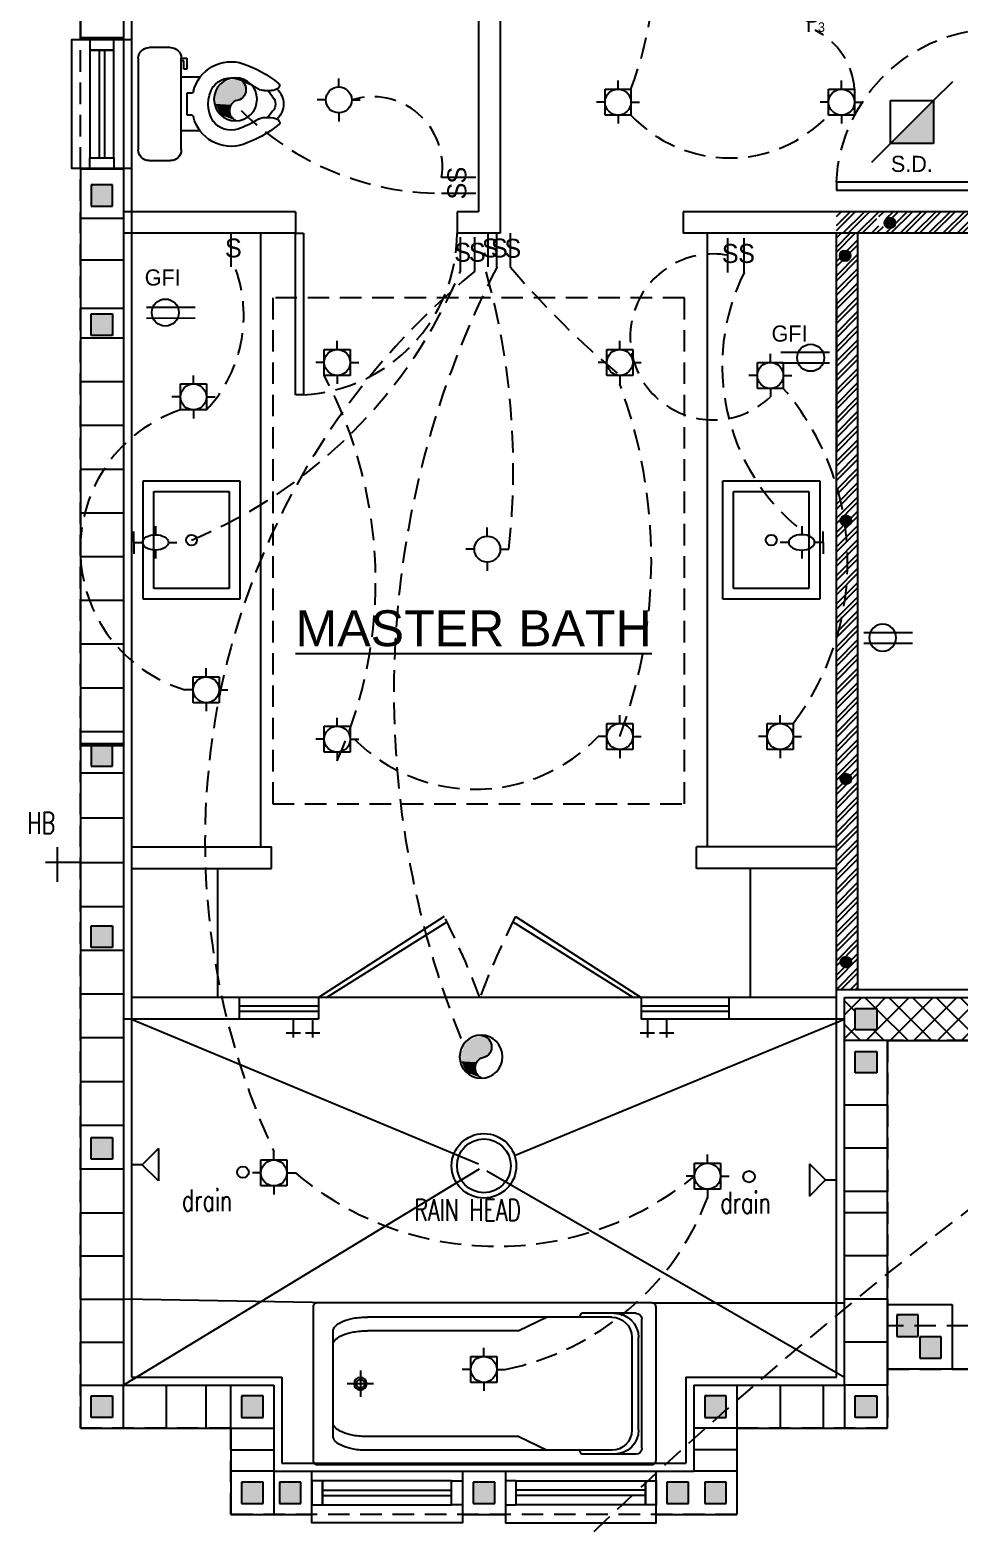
# Model space of a CAD drawing. Header units: inches. Extents: x -25328 to 8149, y -5530 to 4336.
# Drawn here: x -3260.2 to -3087.5, y 1883.8 to 2161.6 of the extents above; entities that cross this region are included whole.
import ezdxf

# ---------------------------------------------------------------- set-up
doc = ezdxf.new("R2010")
doc.units = ezdxf.units.IN
doc.header["$LTSCALE"] = 16
doc.header["$MEASUREMENT"] = 0
doc.linetypes.add('DASHDOT', pattern=[25.4, 12.7, -6.35, 0, -6.35])
doc.linetypes.add('HIDDEN', pattern=[0.375, 0.25, -0.125])
doc.layers.get('0').update_dxf_attribs({"linetype": 'CONTINUOUS'})
doc.layers.add('AREA', color=7, linetype='HIDDEN', plot=False)
for name, color, linetype in [('B1_1', 6, 'CONTINUOUS'), ('B1_4', 5, 'CONTINUOUS'), ('BLOCK', 8, 'CONTINUOUS'), ('CEILING', 8, 'CONTINUOUS'), ('CELLS', 165, 'CONTINUOUS'), ('CONC', 3, 'CONTINUOUS'), ('COUNTER', 2, 'CONTINUOUS'), ('DIM', 5, 'CONTINUOUS'), ('DIMS', 5, 'CONTINUOUS'), ('DOORS', 1, 'CONTINUOUS'), ('DRY WALL', 8, 'CONTINUOUS'), ('ELECTRIC', 3, 'CONTINUOUS'), ('ELECTRIC LINES', 4, 'HIDDEN'), ('FIXTURES', 2, 'CONTINUOUS'), ('HATCH', 8, 'CONTINUOUS'), ('REBAR', 1, 'CONTINUOUS'), ('TEXT', 11, 'CONTINUOUS'), ('TEXT ROOM', 3, 'CONTINUOUS'), ('WALLS EXT', 6, 'CONTINUOUS'), ('WALLS INT', 6, 'CONTINUOUS'), ('WINDOWS', 1, 'CONTINUOUS')]:
    doc.layers.add(name, color=color, linetype=linetype)
doc.styles.add('ARCHM', font='ARCHM.SHX')
doc.styles.add('ATT', font='txt')
doc.styles.add('PAYTS NOTES', font='romans.shx', dxfattribs={"width": 0.7, "height": 4.5})
doc.styles.add('TEST', font='swissk.ttf', dxfattribs={"height": 4})

# ---------------------------------------------------------------- blocks, each defined once
blk = doc.blocks.new('BATHFAN')
at = {"layer": 'ELECTRIC', "linetype": 'Continuous'}
blk.add_circle((-0.43, -0.03), 4, dxfattribs=at)
for centre, radius, start, end in [((-0.23, 1.82), 2.15, 95.6022, 266.541), ((-1.46, -2.12), 2.11, 298.9646, 58.5156)]:
    blk.add_arc(centre, radius, start, end, dxfattribs=at)
for points in [[(-1.69, 3.4), (3.09, 1.2), (-2.33, 2), (3.57, -0.08)], [(-0.4, 3.97), (2.45, 2.8), (-1.69, 3.4), (3.09, 1.2)], [(-2.33, 2), (3.57, -0.08), (-2.37, 1.56), (3.53, -0.24)], [(-2.37, 1.56), (3.53, -0.24), (-2.17, 0.84), (3.49, -0.32)], [(-2.17, 0.84), (3.49, -0.32), (-1.69, 0.28), (1.64, 0.04)], [(-1.69, 0.28), (1.64, 0.04), (-1.08, -0.12), (2.09, -0.08)], [(-1.08, -0.12), (2.09, -0.08), (-0.12, -0.52), (3.45, -0.36)], [(-0.12, -0.52), (3.45, -0.36), (0.4, -1.05), (3.25, -0.88)], [(0.4, -1.05), (3.25, -0.88), (0.64, -1.61), (2.65, -2.29)], [(0.64, -2.65), (2.41, -2.89), (0.4, -3.21), (1.44, -3.25)], [(0.64, -1.61), (2.65, -2.29), (0.64, -2.65), (2.41, -2.89)], [(0.16, -3.57), (0.44, -3.65), (-0.44, -3.97)], [(0.4, -3.21), (1.44, -3.25), (0.16, -3.57), (0.44, -3.65)]]:
    blk.add_solid(points, dxfattribs=at)
blk = doc.blocks.new('A$C39992C4D')
at = {"layer": 'ELECTRIC'}
blk.add_blockref('BATHFAN', (4.43, 4.03), dxfattribs=at)
blk = doc.blocks.new('LIGHT')
at = {"layer": 'TEXT', "linetype": 'Continuous'}
for p, q in [((0, 2.41), (0, 4)), ((-2.41, 0), (-4, 0)), ((2.41, 0), (4, 0)), ((0, -2.41), (0, -4))]:
    blk.add_line(p, q, dxfattribs=at)
blk.add_circle((0, 0), 2.41, dxfattribs=at)
blk = doc.blocks.new('CANLIGHT')
at = {"layer": 'ELECTRIC', "color": 3}
for p, q in [((-2.96, -2.14), (-2.96, 2.69)), ((-2.96, 2.69), (1.86, 2.69)), ((1.86, 2.69), (1.86, -2.14)), ((1.86, -2.14), (-2.96, -2.14))]:
    blk.add_line(p, q, dxfattribs=at)
blk.add_blockref('LIGHT', (-0.55, 0.28), dxfattribs=at)
blk = doc.blocks.new('SMOKEDET')
at = {"layer": 'ELECTRIC', "linetype": 'Continuous'}
for p, q in [((4.56, 4.17), (8.1, 7.71)), ((-3.44, -3.83), (4.56, 4.17)), ((-3.44, 4.17), (4.56, 4.17)), ((-3.44, -3.83), (-3.44, 4.17)), ((4.56, 4.17), (4.56, -3.83)), ((-3.44, -3.83), (-6.97, -7.36)), ((4.56, -3.83), (-3.44, -3.83))]:
    blk.add_line(p, q, dxfattribs=at)
for points in [[(0.98, 0.51), (4.54, 2.06), (4.56, 4.17)], [(-3.44, -3.83), (4.56, -3.83), (0.98, 0.51), (4.54, 2.06)]]:
    blk.add_solid(points, dxfattribs=at)
at = {"layer": 'TEXT', "style": 'ARCHM'}
blk.add_text('S.D.', height=3, dxfattribs=at).set_placement((-3.39, -9.09))
blk = doc.blocks.new('A$C46EE3F81')
blk.add_line((1.14, 0), (1.14, 6.34))
at = {"style": 'ARCHM'}
for s, height, p in [('S', 3.52, (0, 1.75)), ('3', 1.76, (2.8, 0.02))]:
    blk.add_text(s, height=height, dxfattribs=at).set_placement(p)
blk = doc.blocks.new('226')
for p, q in [((0, -9.02), (0, 0)), ((2, -9.02), (2, 0))]:
    blk.add_line(p, q)
blk.add_circle((1, -5.52), 2.51)
blk = doc.blocks.new('A$C12A10692')
blk.add_line((1.14, 0), (1.14, 6.34))
at = {"style": 'ARCHM'}
blk.add_text('S', height=3.52, dxfattribs=at).set_placement((0, 1.75))
blk = doc.blocks.new('OHLIGHT')
at = {"layer": 'ELECTRIC'}
blk.add_blockref('LIGHT', (0.99, -0.12), dxfattribs=at)
blk = doc.blocks.new('A$C79851F00')
at = {"layer": 'DOORS'}
for p, q in [((0, 1.5), (30, 1.5)), ((0, 0), (0, 1.5)), ((30, 0), (0, 0)), ((30, 1.5), (30, 0))]:
    blk.add_line(p, q, dxfattribs=at)
at = {"layer": 'DOORS', "color": 8, "linetype": 'HIDDEN'}
blk.add_arc((-0.03, -0.07), 30.07, 2.9928, 89.9448, dxfattribs=at)
blk = doc.blocks.new('15PTOI06')
at = {"color": 0, "linetype": 'ByBlock'}
for p, q in [((0, -8.5), (0, 8.5)), ((2, 10.5), (6, 10.5)), ((8, 8.5), (8, -8.5)), ((11.5, 5), (8, 5)), ((9, 2), (9.765178, 2)), ((9, -2), (9, 2)), ((23.431562, 2.5), (24.727861, 2.5)), ((24.931034, 1.327586), (24.062054, 2.5)), ((9.765178, -2), (9, -2)), ((23.431562, -2.5), (24.690476, -2.5)), ((24.931034, -1.327586), (24.062054, -2.5)), ((11.5, -5), (8, -5)), ((8.5, -8), (8, -8)), ((9, -6.5), (8.5, -6.5)), ((8.5, -6.5), (8.5, -8)), ((9, -8.5), (9, -6.5)), ((6, -10.5), (2, -10.5)), ((8, -8.5), (9, -8.5))]:
    blk.add_line(p, q, dxfattribs=at)
for centre, radius, start, end in [((2, 8.5), 2, 90, 180), ((6, 8.5), 2, 0, 90), ((17.25, 0.65), 7.210062, 71.816347, 166.116636), ((12, -13.75), 22.534695, 51.265418, 70.559965), ((19.118098, 0), 6.118098, 147.797266, 212.202734), ((17.25, 0.65), 4.210062, 71.816347, 142.891702), ((12, -13.75), 19.534695, 57.937508, 70.559965), ((23.431562, 4.5), 2, 237.937508, 270), ((24.727861, 4.5), 2, 270, 314.939898), ((25.787408, 3.438228), 0.5, 314.939898, 51.265418), ((9.765178, 2.5), 0.5, 270, 346.116636), ((23.666667, 0), 1.833333, 313.602819, 46.397181), ((23.166667, 0), 3.833333, 313.602819, 46.397181), ((9.765178, -2.5), 0.5, 13.883364, 90), ((17.25, -0.65), 7.210062, 193.883364, 288.183653), ((23.431562, -4.5), 2, 90, 122.062492), ((24.690476, -4.5), 2, 44.162471, 90), ((17.25, -0.65), 4.210062, 217.108298, 288.183653), ((12, 13.75), 19.534695, 289.440035, 302.062492), ((12, 13.75), 22.534695, 289.440035, 308.665009), ((25.766527, -3.454957), 0.5, 308.665009, 44.162471), ((2, -8.5), 2, 180, 270), ((6, -8.5), 2, 270, 0)]:
    blk.add_arc(centre, radius, start, end, dxfattribs=at)
at = {"color": 0, "linetype": 'ByBlock', "style": 'ATT', "flags": 3}
blk.add_attdef('ITEM', (0, -19.5), '', height=6, dxfattribs=at)
blk = doc.blocks.new('CELL')
at = {"layer": 'CELLS', "linetype": 'Continuous'}
for p, q in [((-1.99, -1.89), (-1.99, 2.11)), ((-1.99, 2.11), (2.01, 2.11)), ((2.01, 2.11), (2.01, -1.89)), ((2.01, -1.89), (-1.99, -1.89))]:
    blk.add_line(p, q, dxfattribs=at)
for points in [[(-1.99, 2.11), (-1.99, -1.89), (2.01, 2.11), (-0.07, -1.89)], [(2.01, 2.11), (-0.07, -1.89), (2.01, -0.79), (1.71, -1.89)], [(2.01, -0.79), (1.71, -1.89), (2.01, -1.89)]]:
    blk.add_solid(points, dxfattribs=at)
blk = doc.blocks.new('A$C525b841c')
at = {"layer": 'FIXTURES'}
for p, q in [((0, 0), (0, 22)), ((0, 22), (18, 22)), ((2, 20), (16, 20)), ((2, 2), (2, 20)), ((16, 20), (16, 2)), ((18, 22), (18, 0)), ((16, 2), (2, 2)), ((18, 0), (0, 0))]:
    blk.add_line(p, q, dxfattribs=at)
blk.add_circle((9, 11), 1, dxfattribs=at)
blk = doc.blocks.new('3')
at = {"color": 0}
for p, q in [((-2183.3, -2034.9), (-2183.3, -1396.9)), ((-2153.3, -1366.9), (-1883.3, -1366.9)), ((-2033.3, -1385.9), (-823.3, -1385.9)), ((-1873.3, -1385.9), (-1883.3, -1366.9)), ((-1713.3, -1385.9), (-1573.3, -1453.9)), ((-1573.3, -1453.9), (-823.3, -1453.9)), ((-653.3, -1977.9), (-653.3, -1453.9)), ((-2166.3, -1944.9), (-2166.3, -1486.9)), ((-2133.3, -1485.9), (-2133.3, -1945.9)), ((-1573.3, -1977.9), (-1713.3, -2045.9)), ((-1573.3, -1977.9), (-823.3, -1977.9)), ((-2153.3, -2064.9), (-1883.3, -2064.9)), ((-2033.3, -2045.9), (-823.3, -2045.9)), ((-1883.3, -2064.9), (-1873.3, -2045.9))]:
    blk.add_line(p, q, dxfattribs=at)
at = {"color": 0, "linetype": 'DASHDOT'}
for p, q in [((-788.3, -1650.9), (-788.3, -1780.9)), ((-853.3, -1715.9), (-723.3, -1715.9))]:
    blk.add_line(p, q, dxfattribs=at)
at = {"color": 0}
blk.add_lwpolyline([(-2233.3, -2115.9, -0.414214), (-2253.3, -2095.9), (-2253.3, -1335.9, -0.414214), (-2233.3, -1315.9), (-573.3, -1315.9, -0.414214), (-553.3, -1335.9), (-553.3, -2095.9, -0.414214), (-573.3, -2115.9)], format="xyb", close=True, dxfattribs=at)
for radius in [31.3, 21.3]:
    blk.add_circle((-788.3, -1715.9), radius, dxfattribs=at)
for centre, radius, start, end in [((-2153.3, -1396.9), 30, 90, 180), ((-2046.3, -1486.9), 120, 90, 180), ((-2033.3, -1485.9), 100, 90, 180), ((-823.3, -1810), 424.1, 80.59239, 90), ((-794, -1633.1), 244.7, 68.19859, 80.59239), ((-749.6, -1522.2), 125.3, 46.0001, 68.19859), ((-823.3, -1878), 424.1, 80.59239, 90), ((-794, -1701.1), 244.7, 68.19859, 80.59239), ((-749.6, -1590.2), 125.3, 53.42121, 68.19859), ((-683.7, -1453.9), 30.4, 0, 46.0001), ((-695.9, -1529.6), 45.2, 19.64475, 62.45293), ((-695.9, -1902.2), 45.2, 297.54707, 340.35525), ((-2046.3, -1944.9), 120, 180, 270), ((-2033.3, -1945.9), 100, 180, 270), ((-823.3, -1553.8), 424.1, 270, 279.40761), ((-794, -1730.7), 244.7, 279.40761, 291.80141), ((-749.6, -1841.6), 125.3, 291.80141, 306.57879), ((-749.6, -1909.6), 125.3, 291.80141, 313.9999), ((-683.7, -1977.9), 30.4, 313.9999, 0), ((-2153.3, -2034.9), 30, 180, 270), ((-823.3, -1621.8), 424.1, 270, 279.40761), ((-794, -1798.7), 244.7, 279.40761, 291.80141)]:
    blk.add_arc(centre, radius, start, end, dxfattribs=at)

msp = doc.modelspace()

# ---------------------------------------------------------------- hatches: boundary and pattern name
at = {"layer": 'BLOCK'}
h = msp.add_hatch(dxfattribs=at)
h.set_pattern_fill('LINE', color=165, scale=65, style=0)
h.paths.add_polyline_path([(-3242.7977877, 2102.80728168), (-3242.7977877, 2109.87129555), (-3250.7977877, 2109.87129555), (-3250.7977877, 2029.00004222), (-3242.7977877, 2029.00004222)])
h.paths.add_polyline_path([(-3248.79512961, 2104.80728168), (-3248.79512961, 2108.80728168), (-3244.79512961, 2108.80728168), (-3244.79512961, 2104.80728168)], flags=16)
at = {"layer": 'DIMS'}
h = msp.add_hatch(dxfattribs=at)
h.set_pattern_fill('ANSI37', color=165, scale=25, style=0)
h.set_pattern_definition([(45, (1329.596, 0), (-2.2097087, 2.2097087), []), (135, (1329.596, 0), (-2.2097087, -2.2097087), [])])
h.paths.add_polyline_path([(-3102.7977877, 1979.80993976), (-3106.7977877, 1979.80993976), (-3106.7977877, 1975.80993976), (-3102.7977877, 1975.80993976)], flags=16)
h.paths.add_polyline_path([(-3080.2977877, 1973.80728168), (-3080.2977877, 1981.80728168), (-3108.7977877, 1981.80728168), (-3108.7977877, 1973.80728168)])
at = {"layer": 'HATCH'}
h = msp.add_hatch(dxfattribs=at)
h.set_pattern_fill('STEEL', color=165, scale=15, style=0)
h.set_pattern_definition([(45, (-1827.2226, 7e-10), (-1.3258252, 1.3258252), []), (45, (-1827.2226, 0.9375), (-1.3258252, 1.3258252), [])])
h.paths.add_polyline_path([(-3102.89994741, 2126.02547401, -1), (-3100.89994741, 2126.02547401, -1)], flags=16)
h.paths.add_polyline_path([(-3058.10238781, 2125.76008177, -1), (-3060.10238781, 2125.76008177, -1)], flags=16)
h.paths.add_polyline_path([(-3052.2977877, 2127.80728168), (-3110.2977877, 2127.80728168), (-3110.2977877, 2123.80728168), (-3106.2977877, 2123.80728168), (-3052.2977877, 2123.80728168)])
h = msp.add_hatch(dxfattribs=at)
h.set_pattern_fill('STEEL', color=165, scale=15, style=0)
h.set_pattern_definition([(45, (1329.5959, 0), (-1.3258252, 1.3258252), []), (45, (1329.5959, 0.9375), (-1.3258252, 1.3258252), [])])
h.paths.add_polyline_path([(-3106.2977877, 2123.80728168), (-3110.2977877, 2123.80728168), (-3110.2977877, 1983.30728168), (-3106.2977877, 1983.30728168)])
at = {"layer": 'REBAR'}
for points in [[(-3099.35614062, 2125.72277798, 1), (-3101.35614062, 2125.72277798, 1)], [(-3107.68001625, 2119.63003715, 1), (-3109.68001625, 2119.63003715, 1)], [(-3107.53339413, 2070.4133791, 1), (-3109.53339413, 2070.4133791, 1)], [(-3107.53339413, 2022.4133791, 1), (-3109.53339413, 2022.4133791, 1)], [(-3107.53339413, 1988.4133791, 1), (-3109.53339413, 1988.4133791, 1)]]:
    msp.add_hatch(color=165, dxfattribs=at).paths.add_polyline_path(points)

# ---------------------------------------------------------------- linework, layer by layer
at = {"layer": 'AREA', "color": 165}
for points in [[(-2887.7977877, 2021.80728168), (-2971.7977877, 2021.80728168), (-2971.7977877, 1973.80728168), (-3100.7977877, 1973.80728168), (-3100.7977877, 1901.80728168), (-3128.76916521, 1901.80728168), (-3128.76916521, 1885.80728168), (-3222.82641018, 1885.80728168), (-3222.82641018, 1901.80728168), (-3250.7977877, 1901.80728168), (-3250.7977877, 2537.80728168)], [(-3100.7977877, 1973.80728168), (-3100.7977877, 1912.80728168), (-2983.7977877, 1912.80728168), (-2983.7977877, 1900.80728168), (-2875.7977877, 1900.80728168), (-2875.7977877, 1912.80728168), (-2766.7977877, 1912.80728168), (-2766.7977877, 1973.80728168), (-2887.7977877, 1973.80728168), (-2887.7977877, 2021.80728168), (-2971.7977877, 2021.80728168), (-2971.7977877, 1973.80728168), (-3100.7977877, 1973.80728168)]]:
    msp.add_lwpolyline(points, dxfattribs=at)
at = {"layer": 'B1_1', "color": 165}
for p, q in [((-3110.2977877, 2102.15042743), (-3110.2977877, 2083.15042743)), ((-3110.2977877, 2102.15042743), (-3110.2977877, 2083.15042743)), ((-3215.2977877, 2005.80728168), (-3215.2977877, 2009.80728168)), ((-3136.2977877, 2005.80728168), (-3136.2977877, 2009.80728168)), ((-3206.5477877, 1977.80728168), (-3212.7977877, 1977.80728168)), ((-3138.7977877, 1977.80728168), (-3146.5477877, 1977.80728168))]:
    msp.add_line(p, q, dxfattribs=at)
at = {"layer": 'B1_4', "color": 165, "linetype": 'HIDDEN'}
msp.add_line((-3110.2977877, 2111.66514605), (-3110.2977877, 2102.15042743), dxfattribs=at)
at = {"layer": 'B1_4', "color": 165}
msp.add_line((-3110.29777573, 2101.87860432, -124.16310883), (-3110.29777573, 2102.30759292, -124.16310883), dxfattribs=at)
at = {"layer": 'BLOCK', "color": 165}
for p, q in [((-3242.7977877, 2160.125), (-3250.7977877, 2160.125)), ((-3250.7977877, 2135.75004222), (-3242.7977877, 2135.75004222)), ((-3250.7977877, 2126.62504222), (-3242.7977877, 2126.62504222)), ((-3250.7977877, 2118.841412), (-3242.7977877, 2118.841412)), ((-3250.7977877, 2109.87129555), (-3242.7977877, 2109.87129555)), ((-3250.7977877, 2029.00004222), (-3242.7977877, 2029.00004222)), ((-3250.7977877, 2028.62129555), (-3242.7977877, 2028.62129555)), ((-3250.7977877, 2023.591412), (-3242.7977877, 2023.591412)), ((-3250.7977877, 2015.23322711), (-3242.7977877, 2015.23322711)), ((-3250.7977877, 2006.87504222), (-3242.7977877, 2006.87504222)), ((-3250.7977877, 1998.75004222), (-3242.7977877, 1998.75004222)), ((-3250.7977877, 1990.62504222), (-3242.7977877, 1990.62504222)), ((-3250.7977877, 1982.50004222), (-3242.7977877, 1982.50004222)), ((-3250.7977877, 1974.37504222), (-3242.7977877, 1974.37504222)), ((-3100.7977877, 1973.80728168), (-3108.7977877, 1973.80728168)), ((-3250.7977877, 1966.25004222), (-3242.7977877, 1966.25004222)), ((-3100.7977877, 1961.80728168), (-3108.7977877, 1961.80728168)), ((-3250.7977877, 1958.12504222), (-3242.7977877, 1958.12504222)), ((-3100.7977877, 1953.80728168), (-3108.7977877, 1953.80728168)), ((-3250.7977877, 1950.00004222), (-3242.7977877, 1950.00004222)), ((-3100.7977877, 1945.80728168), (-3108.7977877, 1945.80728168)), ((-3250.7977877, 1941.80728168), (-3242.7977877, 1941.80728168)), ((-3100.7977877, 1941.80728168), (-3108.7977877, 1941.80728168)), ((-3250.7977877, 1933.80728168), (-3242.7977877, 1933.80728168)), ((-3100.7977877, 1933.80728168), (-3108.7977877, 1933.80728168)), ((-3250.7977877, 1925.80728168), (-3242.7977877, 1925.80728168)), ((-3100.7977877, 1925.80728168), (-3108.7977877, 1925.80728168)), ((-3250.7977877, 1917.80728168), (-3242.7977877, 1917.80728168)), ((-3100.7977877, 1917.80728168), (-3108.7977877, 1917.80728168)), ((-3250.7977877, 1909.80728168), (-3242.7977877, 1909.80728168)), ((-3100.7977877, 1909.80728168), (-3108.7977877, 1909.80728168))]:
    msp.add_line(p, q, dxfattribs=at)
at = {"layer": 'CEILING', "color": 165, "linetype": 'HIDDEN'}
for p, q in [((-3138.5477877, 2111.80728168), (-3215.0477877, 2111.80728168)), ((-3215.0477877, 2111.80728168), (-3215.0477877, 2017.80728168)), ((-3138.5477877, 2017.80728168), (-3138.5477877, 2111.80728168)), ((-3215.0477877, 2017.80728168), (-3138.5477877, 2017.80728168)), ((-2971.7977877, 1920.80728168), (-3100.7977877, 1920.80728168))]:
    msp.add_line(p, q, dxfattribs=at)
at = {"layer": 'CONC', "color": 165}
for p, q in [((-3241.2977877, 1977.80728168), (-3176.8073293, 1950.91563041)), ((-3211.2193091, 1977.80728168), (-3211.2193091, 1974.36890985)), ((-3207.63218772, 1977.80728168), (-3207.63218772, 1974.36890985)), ((-3170.11342424, 1952.47770145), (-3108.7977877, 1977.80728168)), ((-3145.42778118, 1977.80728168), (-3145.42778118, 1974.36890985)), ((-3141.8406598, 1977.80728168), (-3141.8406598, 1974.36890985)), ((-3212.56275259, 1975.26748035), (-3209.8758656, 1975.26748035)), ((-3208.97563122, 1975.26748035), (-3206.28874422, 1975.26748035)), ((-3146.77122467, 1975.26748035), (-3144.08433768, 1975.26748035)), ((-3143.1841033, 1975.26748035), (-3140.49721631, 1975.26748035)), ((-3236.30281567, 1953.746923), (-3239.30281567, 1950.746923)), ((-3236.30281567, 1953.746923), (-3236.30281567, 1947.746923)), ((-3239.30281567, 1950.746923), (-3241.2977877, 1950.746923)), ((-3236.30281567, 1947.746923), (-3239.30281567, 1950.746923)), ((-3115.29275973, 1950.93723003), (-3112.29275973, 1947.93723003)), ((-3115.29275973, 1950.93723003), (-3115.29275973, 1944.93723003)), ((-3176.67409096, 1949.94109935), (-3242.7977877, 1909.80728168)), ((-3175.26689162, 1949.62683157), (-3108.7977877, 1911.30728168)), ((-3115.29275973, 1944.93723003), (-3112.29275973, 1947.93723003)), ((-3112.29275973, 1947.93723003), (-3110.2977877, 1947.93723003)), ((-3100.7977877, 1924.80728168), (-3088.7977877, 1924.80728168)), ((-3100.7977877, 1924.80728168), (-3100.7977877, 1912.80728168)), ((-3088.7977877, 1924.80728168), (-3088.7977877, 1912.80728168)), ((-2983.7977877, 1912.80728168), (-3100.7977877, 1912.80728168))]:
    msp.add_line(p, q, dxfattribs=at)
for centre in [(-3220.58350409, 1949.36430267), (-3126.52627596, 1948.53849662)]:
    msp.add_circle(centre, 1.07125537, dxfattribs=at)
at = {"layer": 'COUNTER', "color": 165}
for p, q in [((-3217.2977877, 2123.80728168), (-3217.2977877, 2009.80728168)), ((-3134.2977877, 2123.80728168), (-3134.2977877, 2009.80728168))]:
    msp.add_line(p, q, dxfattribs=at)
at = {"layer": 'DIM', "color": 165}
for p, q in [((-3221.2977877, 1981.80728168), (-3221.2977877, 1977.80728168)), ((-3206.5477877, 1981.80728168), (-3206.5477877, 1977.80728168)), ((-3146.5477877, 1981.80728168), (-3146.5477877, 1977.80728168)), ((-3130.2977877, 1981.80728168), (-3130.2977877, 1977.80728168)), ((-3204.19031729, 1925.0750587), (-3242.7977877, 1925.80728168)), ((-3144.55748823, 1925.0750587), (-3108.7977877, 1925.0750587))]:
    msp.add_line(p, q, dxfattribs=at)
at = {"layer": 'DIMS', "color": 165}
for p, q in [((-3100.7977877, 1973.80728168), (-3033.7977877, 1973.80728168)), ((-3242.7977877, 1901.80728168), (-3242.7977877, 1909.80728168)), ((-3234.7977877, 1901.80728168), (-3234.7977877, 1909.80728168)), ((-3227.43012323, 1901.80728168), (-3227.43012323, 1909.80728168)), ((-3222.82641018, 1901.80728168), (-3222.82641018, 1909.80728168)), ((-3128.76916521, 1909.80728168), (-3128.76916521, 1901.80728168)), ((-3120.76916521, 1909.80728168), (-3120.76916521, 1901.80728168)), ((-3112.76916521, 1909.80728168), (-3112.76916521, 1901.80728168)), ((-3108.7977877, 1909.80728168), (-3108.7977877, 1901.80728168)), ((-3222.82641018, 1901.80728168), (-3214.82641018, 1901.80728168)), ((-3128.76916521, 1901.80728168), (-3136.76916521, 1901.80728168)), ((-3222.82641018, 1897.80728168), (-3214.82641018, 1897.80728168)), ((-3128.76916521, 1897.80728168), (-3136.76916521, 1897.80728168)), ((-3214.82641018, 1893.80728168), (-3222.82641018, 1893.80728168)), ((-3214.82641018, 1893.80728168), (-3214.82641018, 1885.80728168)), ((-3128.76916521, 1893.80728168), (-3136.76916521, 1893.80728168))]:
    msp.add_line(p, q, dxfattribs=at)
at = {"layer": 'DOORS', "color": 165}
for p, q in [((-3183.15726626, 1996.88784355), (-3206.5477877, 1981.80728168)), ((-3205.0477877, 1981.80728168), (-3182.74770919, 1995.83241902)), ((-3148.0477877, 1981.80728168), (-3170.34786621, 1995.83241902)), ((-3169.93830913, 1996.88784355), (-3146.5477877, 1981.80728168))]:
    msp.add_line(p, q, dxfattribs=at)
at = {"layer": 'DOORS', "color": 165, "linetype": 'HIDDEN'}
for centre, start, end in [((-3319.95747718, 1927.94264463), 20.5861636066, 26.7474003166), ((-3033.13809822, 1927.94264463), 153.2525996834, 159.4138363934)]:
    msp.add_arc(centre, 153.19183451, start, end, dxfattribs=at)
at = {"layer": 'DRY WALL', "color": 165}
for p, q in [((-3241.2977877, 2269.80728168), (-3241.2977877, 1911.30728168)), ((-3110.2977877, 1911.30728168), (-3110.2977877, 1983.30728168)), ((-3110.2977877, 1983.30728168), (-2981.2977877, 1983.30728168)), ((-3241.2977877, 1911.30728168), (-3213.32641018, 1911.30728168)), ((-3213.32641018, 1911.30728168), (-3213.32641018, 1895.30728168)), ((-3138.26916521, 1911.30728168), (-3110.2977877, 1911.30728168)), ((-3138.26916521, 1911.30728168), (-3138.26916521, 1895.30728168)), ((-3213.32641018, 1895.30728168), (-3138.26916521, 1895.30728168))]:
    msp.add_line(p, q, dxfattribs=at)
at = {"layer": 'ELECTRIC', "color": 11}
for p, q in [((-3236.84688195, 2069.38104248), (-3236.84688195, 2067.80141793)), ((-3116.74869345, 2069.38104248), (-3116.74869345, 2067.80141793)), ((-3240.84688195, 2066.38104248), (-3239.25781209, 2066.38104248)), ((-3236.84688195, 2064.96066704), (-3236.84688195, 2063.38104248)), ((-3234.43595181, 2066.38104248), (-3232.84688195, 2066.38104248)), ((-3119.15962358, 2066.38104248), (-3120.74869345, 2066.38104248)), ((-3116.74869345, 2064.96066704), (-3116.74869345, 2063.38104248)), ((-3112.74869345, 2066.38104248), (-3114.33776331, 2066.38104248))]:
    msp.add_line(p, q, dxfattribs=at)
msp.add_ellipse((-3236.84688195, 2066.38104248), major_axis=(2.41093014, 0), ratio=0.5891400273, dxfattribs=at)
at = {"layer": 'ELECTRIC', "color": 11, "extrusion": (0, 0, -1)}
msp.add_ellipse((-3116.74869345, 2066.38104248), major_axis=(-2.41093014, 0), ratio=0.5891400273, dxfattribs=at)
at = {"layer": 'ELECTRIC LINES'}
for centre, radius, start, end in [((-3214.73794176, 2175.50345094), 70.80294479, 339.3918041326, 27.8452651856), ((-3120.32619011, 2149.56122597), 13.44400721, 4.3568675258, 63.0975682928), ((-3196.48609092, 2136.1861265), 12.98203278, 351.0468249521, 107.345418329), ((-3183.38722352, 2184.70377088), 53.49445193, 225.434528666, 269.7054468941), ((-3130.1043138, 2162.91709972), 25.12935143, 223.0568828821, 316.9431171179), ((-3133.20903302, 2104.54363612), 15.41225596, 79.7002671555, 313.6504659167), ((-3265.82876676, 2152.46402313), 92.79655383, 292.6224589003, 337.3735686971), ((-3090.9995304, 2010.97017484), 136.63014681, 129.258172253, 205.002780964), ((-3246.14183168, 2108.54176978), 25.71502733, 316.9234660281, 23.7323096102), ((-3020.21877143, 2038.56719614), 172.3186384, 152.715697378, 202.4189585287), ((-3305.63733231, 2080.07008443), 135.29999902, 353.6566072472, 15.7111788672), ((-3043.43153191, 2225.92711975), 167.31422722, 220.3927833007, 230.1925131371), ((-3092.54235156, 2099.14077059), 38.97719083, 153.4928583602, 231.6079782326), ((-3277.35348111, 2059.13999466), 81.43958392, 335.8395227835, 28.0181592441), ((-3239.09474528, 2063.05189882), 94.4112218, 339.6995055742, 20.3004944258), ((-3157.72411795, 2062.72244095), 49.51462551, 322.6858794732, 40.6543799078), ((-3223.52231573, 2065.10872955), 27.28067999, 108.5038801377, 253.2095059961), ((-2572.06227977, 1273.6669972), 843.22254261, 112.29708635495, 133.88441763484), ((-3177.43374098, 2052.15002881), 31.64400229, 224.9157111639, 316.3219644127), ((-3173.37175544, 1993.89398669), 58.29583582, 230.0229656707, 309.0514880629), ((-3182.01101046, 1962.84065851), 51.13316553, 281.4976038751, 339.1276856614), ((-3074.11326075, 2097.39434064), 235.70580539, 249.5181919878, 300.3544007242)]:
    msp.add_arc(centre, radius, start, end, dxfattribs=at)
at = {"layer": 'REBAR', "color": 165}
for centre in [(-3100.35614062, 2125.72277798), (-3108.68001625, 2119.63003715), (-3108.53339413, 2070.4133791), (-3108.53339413, 2022.4133791), (-3108.53339413, 1988.4133791)]:
    msp.add_circle(centre, 1, dxfattribs=at)
at = {"layer": 'TEXT'}
for p, q in [((-3240.84688195, 2066.38104248), (-3240.84688195, 2068.40598139)), ((-3112.74869345, 2066.38104248), (-3112.74869345, 2068.40598139)), ((-3240.84688195, 2066.38104248), (-3240.84688195, 2064.24418182)), ((-3112.74869345, 2066.38104248), (-3112.74869345, 2064.24418182))]:
    msp.add_line(p, q, dxfattribs=at)
at = {"layer": 'WALLS EXT', "color": 165}
for p, q in [((-3250.7977877, 2377.80728168), (-3250.7977877, 2159.80728168)), ((-3242.7977877, 2377.80728168), (-3242.7977877, 2102.80728168)), ((-3250.7977877, 2135.80728168), (-3250.7977877, 2102.80728168)), ((-3250.7977877, 2102.80728168), (-3250.7977877, 1901.80728168)), ((-3242.7977877, 2102.80728168), (-3242.7977877, 1909.80728168)), ((-3108.7977877, 1909.80728168), (-3108.7977877, 1981.80728168)), ((-3108.7977877, 1981.80728168), (-2979.7977877, 1981.80728168)), ((-3100.7977877, 1901.80728168), (-3100.7977877, 1973.80728168)), ((-3100.7977877, 1973.80728168), (-3028.2977877, 1973.80728168)), ((-3242.7977877, 1909.80728168), (-3214.82641018, 1909.80728168)), ((-3214.82641018, 1909.80728168), (-3214.82641018, 1893.80728168)), ((-3136.76916521, 1909.80728168), (-3136.76916521, 1893.80728168)), ((-3136.76916521, 1909.80728168), (-3108.7977877, 1909.80728168)), ((-3250.7977877, 1901.80728168), (-3222.82641018, 1901.80728168)), ((-3222.82641018, 1901.80728168), (-3222.82641018, 1885.80728168)), ((-3128.76916521, 1901.80728168), (-3100.7977877, 1901.80728168)), ((-3128.76916521, 1901.80728168), (-3128.76916521, 1885.80728168)), ((-3214.82641018, 1893.80728168), (-3136.76916521, 1893.80728168)), ((-3222.82641018, 1885.80728168), (-3207.7977877, 1885.80728168)), ((-3179.7977877, 1885.80728168), (-3171.7977877, 1885.80728168)), ((-3143.7977877, 1885.80728168), (-3128.76916521, 1885.80728168))]:
    msp.add_line(p, q, dxfattribs=at)
at = {"layer": 'WALLS INT', "color": 165}
for p, q in [((-3172.7977877, 2216.80728168), (-3172.7977877, 2123.80728168)), ((-3176.7977877, 2167.80728168), (-3176.7977877, 2127.80728168)), ((-3210.7977877, 2127.80728168), (-3242.7977877, 2127.80728168)), ((-3210.7977877, 2127.80728168), (-3210.7977877, 2123.80728168)), ((-3176.7977877, 2127.80728168), (-3180.7977877, 2127.80728168)), ((-3180.7977877, 2127.80728168), (-3180.7977877, 2123.80728168)), ((-3138.7977877, 2127.80728168), (-3138.7977877, 2126.32207903)), ((-3056.2977877, 2127.80728168), (-3138.7977877, 2127.80728168)), ((-3138.7977877, 2126.32207903), (-3138.7977877, 2123.80728168)), ((-3210.7977877, 2123.80728168), (-3242.7977877, 2123.80728168)), ((-3172.7977877, 2123.80728168), (-3180.7977877, 2123.80728168)), ((-3110.2977877, 2123.80728168), (-3138.7977877, 2123.80728168)), ((-3110.2977877, 1983.30728168), (-3110.2977877, 2123.80728168)), ((-3106.2977877, 2123.80728168), (-3110.2977877, 2123.80728168)), ((-3106.2977877, 1983.30728168), (-3106.2977877, 2123.80728168)), ((-3047.54795246, 2123.80728168), (-3106.2977877, 2123.80728168)), ((-3255.02088963, 2003.28550875), (-3255.02088963, 2009.75648336)), ((-3241.2977877, 2009.80728168), (-3215.2977877, 2009.80728168)), ((-3110.2977877, 2009.80728168), (-3136.2977877, 2009.80728168)), ((-3250.7977877, 2006.87504222), (-3257.28943295, 2006.87504222)), ((-3241.2977877, 2005.80728168), (-3215.2977877, 2005.80728168)), ((-3225.2977877, 2005.80728168), (-3225.2977877, 1981.80728168)), ((-3110.2977877, 2005.80728168), (-3136.2977877, 2005.80728168)), ((-3126.2977877, 2005.80728168), (-3126.2977877, 1981.80728168)), ((-3110.2977877, 1981.80728168), (-3241.2977877, 1981.80728168)), ((-3236.7977877, 1977.80728168), (-3242.7977877, 1977.80728168)), ((-3206.5477877, 1977.80728168), (-3242.7977877, 1977.80728168)), ((-3221.2977877, 1980.30728168), (-3206.5477877, 1980.30728168)), ((-3221.2977877, 1979.30728168), (-3206.5477877, 1979.30728168)), ((-3146.5477877, 1980.30728168), (-3130.2977877, 1980.30728168)), ((-3146.5477877, 1979.30728168), (-3130.2977877, 1979.30728168)), ((-3108.7977877, 1977.80728168), (-3146.5477877, 1977.80728168))]:
    msp.add_line(p, q, dxfattribs=at)
for radius in [6, 5]:
    msp.add_circle((-3175.7977877, 1950.55728168), radius, dxfattribs=at)
at = {"layer": 'WINDOWS', "color": 165}
for p, q in [((-3244.55563405, 2159.80728168), (-3249.05563405, 2159.80728168)), ((-3249.05563405, 2159.80728168), (-3249.05563405, 2157.80728168)), ((-3244.55563405, 2157.80728168), (-3244.55563405, 2159.80728168)), ((-3249.05563405, 2157.80728168), (-3249.05563405, 2137.80728168)), ((-3249.05563405, 2157.80728168), (-3246.80563405, 2157.80728168)), ((-3244.55563405, 2157.80728168), (-3249.05563405, 2157.80728168)), ((-3247.30563405, 2157.80728168), (-3247.30563405, 2137.80728168)), ((-3246.80563405, 2157.80728168), (-3244.55563405, 2157.80728168)), ((-3246.30563405, 2157.80728168), (-3246.30563405, 2137.80728168)), ((-3244.55563405, 2137.80728168), (-3244.55563405, 2157.80728168)), ((-3249.05563405, 2137.80728168), (-3244.55563405, 2137.80728168)), ((-3249.05563405, 2135.80728168), (-3249.05563405, 2137.80728168)), ((-3249.05563405, 2137.80728168), (-3244.55563405, 2137.80728168)), ((-3246.80563405, 2137.80728168), (-3244.55563405, 2137.80728168)), ((-3244.55563405, 2137.80728168), (-3244.55563405, 2135.80728168)), ((-3244.55563405, 2135.80728168), (-3249.05563405, 2135.80728168)), ((-3201.7977877, 1892.04943533), (-3207.7977877, 1892.04943533)), ((-3207.7977877, 1892.04943533), (-3207.7977877, 1887.54943533)), ((-3181.7977877, 1892.04943533), (-3205.7977877, 1892.04943533)), ((-3205.7977877, 1889.79943533), (-3205.7977877, 1892.04943533)), ((-3205.7977877, 1892.04943533), (-3205.7977877, 1887.54943533)), ((-3181.7977877, 1889.79943533), (-3181.7977877, 1892.04943533)), ((-3181.7977877, 1887.54943533), (-3181.7977877, 1892.04943533)), ((-3181.7977877, 1892.04943533), (-3179.7977877, 1892.04943533)), ((-3181.7977877, 1887.54943533), (-3181.7977877, 1892.04943533)), ((-3179.7977877, 1892.04943533), (-3179.7977877, 1887.54943533)), ((-3169.7977877, 1892.04943533), (-3171.7977877, 1892.04943533)), ((-3171.7977877, 1892.04943533), (-3171.7977877, 1887.54943533)), ((-3169.7977877, 1892.04943533), (-3145.7977877, 1892.04943533)), ((-3169.7977877, 1889.79943533), (-3169.7977877, 1892.04943533)), ((-3169.7977877, 1887.54943533), (-3169.7977877, 1892.04943533)), ((-3169.7977877, 1887.54943533), (-3169.7977877, 1892.04943533)), ((-3149.7977877, 1892.04943533), (-3143.7977877, 1892.04943533)), ((-3145.7977877, 1889.79943533), (-3145.7977877, 1892.04943533)), ((-3145.7977877, 1892.04943533), (-3145.7977877, 1887.54943533)), ((-3143.7977877, 1892.04943533), (-3143.7977877, 1887.54943533)), ((-3205.7977877, 1890.29943533), (-3181.7977877, 1890.29943533)), ((-3205.7977877, 1887.54943533), (-3205.7977877, 1889.79943533)), ((-3205.7977877, 1889.29943533), (-3181.7977877, 1889.29943533)), ((-3145.7977877, 1890.29943533), (-3169.7977877, 1890.29943533)), ((-3145.7977877, 1889.29943533), (-3169.7977877, 1889.29943533)), ((-3145.7977877, 1887.54943533), (-3145.7977877, 1889.79943533)), ((-3207.7977877, 1887.54943533), (-3201.7977877, 1887.54943533)), ((-3205.7977877, 1887.54943533), (-3181.7977877, 1887.54943533)), ((-3179.7977877, 1887.54943533), (-3181.7977877, 1887.54943533)), ((-3171.7977877, 1887.54943533), (-3169.7977877, 1887.54943533)), ((-3145.7977877, 1887.54943533), (-3169.7977877, 1887.54943533)), ((-3143.7977877, 1887.54943533), (-3149.7977877, 1887.54943533))]:
    msp.add_line(p, q, dxfattribs=at)
for points in [[(-3241.2977877, 2135.80728168), (-3252.35530585, 2135.80728168), (-3252.35530585, 2159.80728168), (-3241.2977877, 2159.80728168)], [(-3179.7977877, 1893.80728168), (-3179.7977877, 1884.24976353), (-3207.7977877, 1884.24976353), (-3207.7977877, 1893.80728168)], [(-3171.7977877, 1893.80728168), (-3171.7977877, 1884.24976353), (-3143.7977877, 1884.24976353), (-3143.7977877, 1893.80728168)]]:
    msp.add_lwpolyline(points, dxfattribs=at)

# ---------------------------------------------------------------- block references
at = {"layer": 'CELLS', "color": 165, "xscale": -1}
for p, rotation in [((-3246.90846064, 2130.79811215), 270), ((-3246.80429914, 2026.91795462), 180), ((-3097.20213002, 1920.83574025), 270), ((-3092.90846064, 1916.80077024), 270), ((-3218.93708313, 1905.80077024), 270), ((-3132.87983816, 1905.80342832), 270), ((-3218.93708313, 1889.80077024), 270), ((-3211.90846064, 1889.80342832), 270), ((-3175.90846064, 1889.80342832), 270), ((-3139.90846064, 1889.80342832), 270), ((-3132.87983816, 1889.80342832), 270)]:
    msp.add_blockref('CELL', p, dxfattribs=dict(at, rotation=rotation))
at = {"layer": 'CELLS', "color": 165}
msp.add_blockref('CELL', (-3246.80429914, 2106.69660873), dxfattribs=at)
at = {"layer": 'CELLS', "color": 165, "rotation": 90.00000000000001}
for p in [(-3246.68711475, 1993.11447873), (-3104.68711475, 1977.80077024), (-3104.68711475, 1969.80077024), (-3246.68711475, 1953.80077024), (-3246.68711475, 1905.80077024), (-3104.68711475, 1905.80077024)]:
    msp.add_blockref('CELL', p, dxfattribs=at)
at = {"layer": 'DIM', "color": 165, "rotation": 180}
for p in [(-3221.13388528, 2077.80727617), (-3113.39418456, 2077.80727617)]:
    msp.add_blockref('A$C525b841c', p, dxfattribs=at)
at = {"layer": 'DOORS', "color": 165, "xscale": -1}
msp.add_blockref('A$C79851F00', (-3080.29778675, 2131.80728099), dxfattribs=at)
at = {"layer": 'DOORS', "color": 165, "rotation": 270}
msp.add_blockref('A$C79851F00', (-3210.79778838, 2123.80728263), dxfattribs=at)
at = {"layer": 'ELECTRIC'}
for name, p in [('A$C46EE3F81', (-3116.53519174, 2161.19775698)), ('A$C12A10692', (-3223.93528199, 2117.55910941)), ('A$C12A10692', (-3181.31644275, 2116.76322568)), ('A$C12A10692', (-3178.60318522, 2116.76322568)), ('A$C12A10692', (-3176.17731565, 2117.55910941)), ('A$C12A10692', (-3174.50767272, 2117.55910941)), ('A$C12A10692', (-3172.00332533, 2117.50349034)), ('A$C12A10692', (-3131.59530069, 2116.53665703)), ('A$C12A10692', (-3128.56415338, 2116.53665703))]:
    msp.add_blockref(name, p, dxfattribs=at)
at = {"layer": 'ELECTRIC', "xscale": -1}
for p in [(-3217.962683, 2144.68762183), (-3172.3186252, 1966.81882909)]:
    msp.add_blockref('A$C39992C4D', p, dxfattribs=at)
at = {"layer": 'ELECTRIC', "rotation": 90}
for p in [(-3177.32047175, 2133.02382629), (-3177.32047175, 2130.06808338)]:
    msp.add_blockref('A$C12A10692', p, dxfattribs=at)
at = {"layer": 'ELECTRIC', "xscale": -1, "rotation": 270}
msp.add_blockref('226', (-3096.18040155, 2047.66135323), dxfattribs=at)
at = {"layer": 'FIXTURES', "color": 165, "xscale": -1, "rotation": 180}
msp.add_blockref('15PTOI06', (-3240.03403152, 2147.80728168), dxfattribs=at)
at = {"layer": 'FIXTURES', "color": 165, "xscale": -0.03750000000000001, "yscale": 0.03750000000000001, "zscale": 0.03750000000000001}
msp.add_blockref('3', (-3228.30615032, 1974.42136474), dxfattribs=at)
at = {"layer": 'TEXT'}
for name, p in [('OHLIGHT', (-3203.7599511, 2148.69538413)), ('SMOKEDET', (-3096.78251736, 2144.28454884)), ('CANLIGHT', (-3202.49817907, 2099.53136511)), ('CANLIGHT', (-3149.99817907, 2099.53136511)), ('CANLIGHT', (-3122.02100492, 2097.11596342)), ('CANLIGHT', (-3229.21981574, 2093.11407101)), ('OHLIGHT', (-3176.15827453, 2065.23877213)), ('CANLIGHT', (-3226.85335797, 2038.71517828)), ('CANLIGHT', (-3202.49817907, 2029.53136511)), ('CANLIGHT', (-3149.99817907, 2030.0205994)), ('CANLIGHT', (-3120.20526395, 2030.0205994)), ('CANLIGHT', (-3214.27608498, 1948.94585291)), ('CANLIGHT', (-3133.68376115, 1948.34668308)), ('CANLIGHT', (-3175.26918372, 1912.45766352))]:
    msp.add_blockref(name, p, dxfattribs=at)
for name, p, rotation in [('CANLIGHT', (-3151.42627302, 2148.44753241), 180), ('CANLIGHT', (-3109.88157183, 2148.44753241), 180), ('226', (-3229.48165065, 2110.10376926), 270.2973643275905), ('226', (-3120.60147493, 2099.65246357), 90.14868216379386)]:
    msp.add_blockref(name, p, dxfattribs=dict(at, rotation=rotation))

# ---------------------------------------------------------------- texts
at = {"layer": 'TEXT', "style": 'ARCHM'}
for p in [(-3238.83852207, 2114.09295886), (-3122.34351001, 2103.671294)]:
    msp.add_text('GFI', height=3, dxfattribs=at).set_placement(p)
at = {"layer": 'TEXT', "color": 165, "char_height": 4, "style": 'PAYTS NOTES'}
for s, insert, width, attachment_point in [('\\A1;HB', (-3255.49165446, 2016.26029351), 65.4658403887, 3), ('drain', (-3231.93619842, 1946.15365737), 65.2677699963, 1), ('drain', (-3131.85497846, 1945.72016983), 65.2677699963, 1), ('RAIN HEAD', (-3188.72682529, 1944.33788168), 65.2677699963, 1)]:
    msp.add_mtext(s, dxfattribs=dict(at, insert=insert, width=width, attachment_point=attachment_point))
at = {"layer": 'TEXT ROOM', "color": 165, "insert": (-3177.70548153, 2047.00047779), "char_height": 5, "width": 67.7245353783, "attachment_point": 8, "style": 'TEST'}
msp.add_mtext('{\\fSansSerif|b0|i0|c2|p2;\\H1.333x;\\LMASTER BATH}', dxfattribs=at)

doc.saveas('drawing.dxf')
